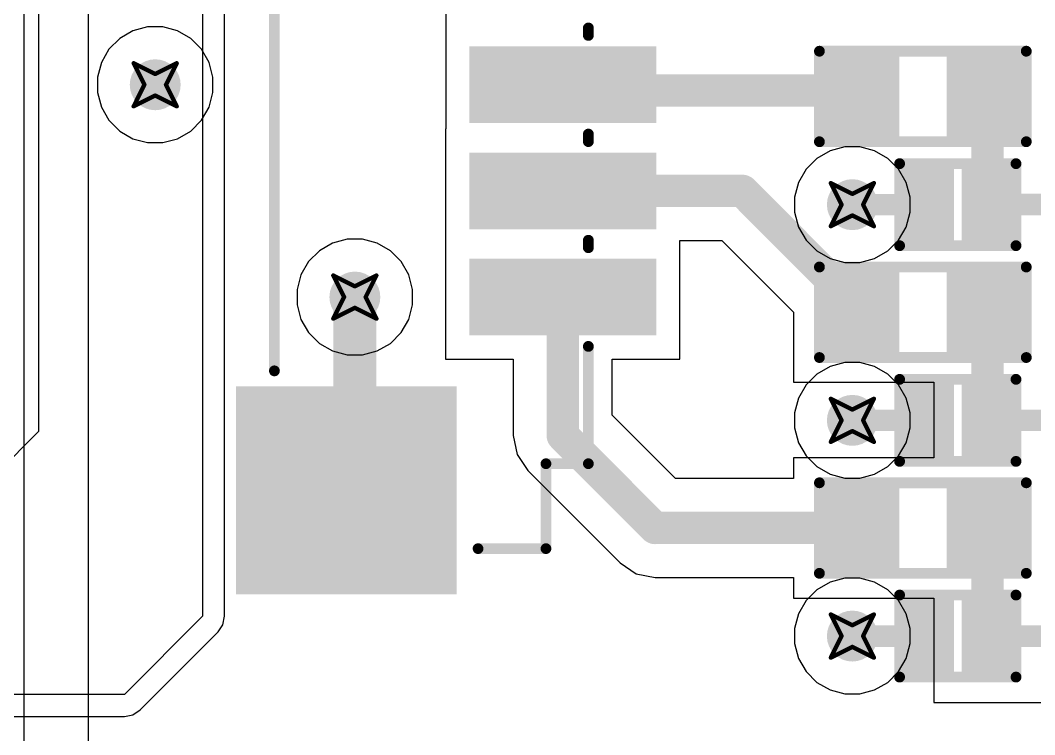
# Model space of a CAD drawing. Header units: inches. Extents: x -36 to 349, y -11 to 240.
# Drawn here: x 9.39 to 21.35, y 33.81 to 42.22 of the extents above; entities that cross this region are included whole.
import ezdxf

# ---------------------------------------------------------------- set-up
doc = ezdxf.new("R2010")
doc.units = ezdxf.units.IN
for name, color, linetype in [('Bottom Layer', 5, 'Continuous'), ('Drill Drawing', 1, 'Continuous'), ('Layer 1', 16, 'Continuous'), ('Layer 2', 76, 'Continuous'), ('Top Layer', 1, 'Continuous'), ('Top Overlay', 2, 'Continuous'), ('Top Paste', 8, 'Continuous'), ('Top Solder', 216, 'Continuous'), ('Via Holes', 16, 'Continuous')]:
    doc.layers.add(name, color=color, linetype=linetype)

# ---------------------------------------------------------------- blocks, each defined once
blk = doc.blocks.new('R___0603_67')
at = {"layer": 'Top Layer'}
for points in [[(-0.381, 0.444), (-0.381, -0.445), (-1.143, -0.445), (-1.143, 0.444)], [(1.143, 0.444), (1.143, -0.445), (0.381, -0.445), (0.381, 0.444)]]:
    blk.add_hatch(color=1, dxfattribs=at).paths.add_polyline_path(points)
at = {"layer": 'Top Paste'}
for points in [[(-0.381, 0.444), (-0.381, -0.445), (-1.143, -0.445), (-1.143, 0.444)], [(1.143, 0.444), (1.143, -0.445), (0.381, -0.445), (0.381, 0.444)]]:
    blk.add_hatch(color=8, dxfattribs=at).paths.add_polyline_path(points)
at = {"layer": 'Top Solder'}
for points in [[(-0.279, 0.546), (-0.279, -0.546), (-1.245, -0.546), (-1.245, 0.546)], [(1.245, 0.546), (1.245, -0.546), (0.279, -0.546), (0.279, 0.546)]]:
    blk.add_hatch(color=216, dxfattribs=at).paths.add_polyline_path(points)
at = {"layer": 'Top Overlay'}
for points in [[(1.219, 0.533, 0.127, 0.127, 0), (-1.219, 0.533, 0.127, 0.127, 0)], [(-1.219, 0.533, 0.127, 0.127, 0), (-1.219, -0.533, 0.127, 0.127, 0)], [(1.219, 0.533, 0.127, 0.127, 0), (1.219, -0.533, 0.127, 0.127, 0)], [(1.219, -0.533, 0.127, 0.127, 0), (-1.219, -0.533, 0.127, 0.127, 0)]]:
    blk.add_lwpolyline(points, format="xyseb", dxfattribs=at)
for points in [[(-1.251, 0.533, 0.0635, 0.0635, 1), (-1.187, 0.533, 0.0635, 0.0635, 1)], [(-1.251, 0.533, 0.0635, 0.0635, 1), (-1.187, 0.533, 0.0635, 0.0635, 1)], [(1.187, 0.533, 0.0635, 0.0635, 1), (1.251, 0.533, 0.0635, 0.0635, 1)], [(1.187, 0.533, 0.0635, 0.0635, 1), (1.251, 0.533, 0.0635, 0.0635, 1)], [(-1.251, -0.533, 0.0635, 0.0635, 1), (-1.187, -0.533, 0.0635, 0.0635, 1)], [(-1.251, -0.533, 0.0635, 0.0635, 1), (-1.187, -0.533, 0.0635, 0.0635, 1)], [(1.187, -0.533, 0.0635, 0.0635, 1), (1.251, -0.533, 0.0635, 0.0635, 1)], [(1.187, -0.533, 0.0635, 0.0635, 1), (1.251, -0.533, 0.0635, 0.0635, 1)]]:
    blk.add_lwpolyline(points, format="xyseb", close=True, dxfattribs=at)
blk = doc.blocks.new('R___0603_68')
at = {"layer": 'Top Layer'}
for points in [[(-0.381, 0.444), (-0.381, -0.445), (-1.143, -0.445), (-1.143, 0.444)], [(1.143, 0.444), (1.143, -0.445), (0.381, -0.445), (0.381, 0.444)]]:
    blk.add_hatch(color=1, dxfattribs=at).paths.add_polyline_path(points)
at = {"layer": 'Top Paste'}
for points in [[(-0.381, 0.444), (-0.381, -0.445), (-1.143, -0.445), (-1.143, 0.444)], [(1.143, 0.444), (1.143, -0.445), (0.381, -0.445), (0.381, 0.444)]]:
    blk.add_hatch(color=8, dxfattribs=at).paths.add_polyline_path(points)
at = {"layer": 'Top Solder'}
for points in [[(-0.279, 0.546), (-0.279, -0.546), (-1.245, -0.546), (-1.245, 0.546)], [(1.245, 0.546), (1.245, -0.546), (0.279, -0.546), (0.279, 0.546)]]:
    blk.add_hatch(color=216, dxfattribs=at).paths.add_polyline_path(points)
at = {"layer": 'Top Overlay'}
for points in [[(1.219, 0.533, 0.127, 0.127, 0), (-1.219, 0.533, 0.127, 0.127, 0)], [(-1.219, 0.533, 0.127, 0.127, 0), (-1.219, -0.533, 0.127, 0.127, 0)], [(1.219, 0.533, 0.127, 0.127, 0), (1.219, -0.533, 0.127, 0.127, 0)], [(1.219, -0.533, 0.127, 0.127, 0), (-1.219, -0.533, 0.127, 0.127, 0)]]:
    blk.add_lwpolyline(points, format="xyseb", dxfattribs=at)
for points in [[(-1.251, 0.533, 0.0635, 0.0635, 1), (-1.187, 0.533, 0.0635, 0.0635, 1)], [(-1.251, 0.533, 0.0635, 0.0635, 1), (-1.187, 0.533, 0.0635, 0.0635, 1)], [(1.187, 0.533, 0.0635, 0.0635, 1), (1.251, 0.533, 0.0635, 0.0635, 1)], [(1.187, 0.533, 0.0635, 0.0635, 1), (1.251, 0.533, 0.0635, 0.0635, 1)], [(-1.251, -0.533, 0.0635, 0.0635, 1), (-1.187, -0.533, 0.0635, 0.0635, 1)], [(-1.251, -0.533, 0.0635, 0.0635, 1), (-1.187, -0.533, 0.0635, 0.0635, 1)], [(1.187, -0.533, 0.0635, 0.0635, 1), (1.251, -0.533, 0.0635, 0.0635, 1)], [(1.187, -0.533, 0.0635, 0.0635, 1), (1.251, -0.533, 0.0635, 0.0635, 1)]]:
    blk.add_lwpolyline(points, format="xyseb", close=True, dxfattribs=at)
blk = doc.blocks.new('R___0603_69')
at = {"layer": 'Top Layer'}
for points in [[(-0.381, 0.444), (-0.381, -0.445), (-1.143, -0.445), (-1.143, 0.444)], [(1.143, 0.444), (1.143, -0.445), (0.381, -0.445), (0.381, 0.444)]]:
    blk.add_hatch(color=1, dxfattribs=at).paths.add_polyline_path(points)
at = {"layer": 'Top Paste'}
for points in [[(-0.381, 0.444), (-0.381, -0.445), (-1.143, -0.445), (-1.143, 0.444)], [(1.143, 0.444), (1.143, -0.445), (0.381, -0.445), (0.381, 0.444)]]:
    blk.add_hatch(color=8, dxfattribs=at).paths.add_polyline_path(points)
at = {"layer": 'Top Solder'}
for points in [[(-0.279, 0.546), (-0.279, -0.546), (-1.245, -0.546), (-1.245, 0.546)], [(1.245, 0.546), (1.245, -0.546), (0.279, -0.546), (0.279, 0.546)]]:
    blk.add_hatch(color=216, dxfattribs=at).paths.add_polyline_path(points)
at = {"layer": 'Top Overlay'}
for points in [[(1.219, 0.533, 0.127, 0.127, 0), (-1.219, 0.533, 0.127, 0.127, 0)], [(-1.219, 0.533, 0.127, 0.127, 0), (-1.219, -0.533, 0.127, 0.127, 0)], [(1.219, 0.533, 0.127, 0.127, 0), (1.219, -0.533, 0.127, 0.127, 0)], [(1.219, -0.533, 0.127, 0.127, 0), (-1.219, -0.533, 0.127, 0.127, 0)]]:
    blk.add_lwpolyline(points, format="xyseb", dxfattribs=at)
for points in [[(-1.251, 0.533, 0.0635, 0.0635, 1), (-1.187, 0.533, 0.0635, 0.0635, 1)], [(-1.251, 0.533, 0.0635, 0.0635, 1), (-1.187, 0.533, 0.0635, 0.0635, 1)], [(1.187, 0.533, 0.0635, 0.0635, 1), (1.251, 0.533, 0.0635, 0.0635, 1)], [(1.187, 0.533, 0.0635, 0.0635, 1), (1.251, 0.533, 0.0635, 0.0635, 1)], [(-1.251, -0.533, 0.0635, 0.0635, 1), (-1.187, -0.533, 0.0635, 0.0635, 1)], [(-1.251, -0.533, 0.0635, 0.0635, 1), (-1.187, -0.533, 0.0635, 0.0635, 1)], [(1.187, -0.533, 0.0635, 0.0635, 1), (1.251, -0.533, 0.0635, 0.0635, 1)], [(1.187, -0.533, 0.0635, 0.0635, 1), (1.251, -0.533, 0.0635, 0.0635, 1)]]:
    blk.add_lwpolyline(points, format="xyseb", close=True, dxfattribs=at)
blk = doc.blocks.new('HC_1_25_6PLT_142')
at = {"layer": 'Top Layer'}
for points in [[(0.975, 0.275), (0.275, 0.275), (0.275, 2.275), (0.975, 2.275)], [(2.225, 0.273), (1.525, 0.273), (1.525, 2.273), (2.225, 2.273)], [(3.475, 0.273), (2.775, 0.273), (2.775, 2.273), (3.475, 2.273)], [(4.225, -0.027), (6.575, -0.027), (6.575, -2.527), (4.225, -2.527)]]:
    blk.add_hatch(color=1, dxfattribs=at).paths.add_polyline_path(points)
at = {"layer": 'Top Paste'}
for points in [[(0.975, 0.275), (0.275, 0.275), (0.275, 2.275), (0.975, 2.275)], [(2.225, 0.273), (1.525, 0.273), (1.525, 2.273), (2.225, 2.273)], [(3.475, 0.273), (2.775, 0.273), (2.775, 2.273), (3.475, 2.273)], [(4.225, -0.027), (6.575, -0.027), (6.575, -2.527), (4.225, -2.527)]]:
    blk.add_hatch(color=8, dxfattribs=at).paths.add_polyline_path(points)
at = {"layer": 'Top Solder'}
for points in [[(1.077, 0.173), (0.173, 0.173), (0.173, 2.376), (1.077, 2.376)], [(2.327, 0.171), (1.423, 0.171), (1.423, 2.374), (2.327, 2.374)], [(3.577, 0.171), (2.673, 0.171), (2.673, 2.374), (3.577, 2.374)], [(4.175, 0.023), (6.625, 0.023), (6.625, -2.577), (4.175, -2.577)]]:
    blk.add_hatch(color=216, dxfattribs=at).paths.add_polyline_path(points)
at = {"layer": 'Top Overlay'}
for points in [[(0.044, 1.575, 0.127, 0.127, 0), (-0.044, 1.575, 0.127, 0.127, 0)], [(1.294, 1.575, 0.127, 0.127, 0), (1.206, 1.575, 0.127, 0.127, 0)], [(2.544, 1.575, 0.127, 0.127, 0), (2.456, 1.575, 0.127, 0.127, 0)], [(5.087, 1.575, 0.127, 0.127, 0), (3.706, 1.575, 0.127, 0.127, 0)], [(5.087, 1.075, 0.127, 0.127, 0), (5.087, 1.575, 0.127, 0.127, 0)], [(6.087, 1.075, 0.127, 0.127, 0), (5.087, 1.075, 0.127, 0.127, 0)], [(6.087, 0.275, 0.127, 0.127, 0), (6.087, 1.075, 0.127, 0.127, 0)], [(3.994, -2.125, 0.127, 0.127, 0), (-3.994, -2.125, 0.127, 0.127, 0)]]:
    blk.add_lwpolyline(points, format="xyseb", dxfattribs=at)
for points in [[(-0.076, 1.575, 0.0635, 0.0635, 1), (-0.012, 1.575, 0.0635, 0.0635, 1)], [(0.012, 1.575, 0.0635, 0.0635, 1), (0.076, 1.575, 0.0635, 0.0635, 1)], [(1.174, 1.575, 0.0635, 0.0635, 1), (1.238, 1.575, 0.0635, 0.0635, 1)], [(1.262, 1.575, 0.0635, 0.0635, 1), (1.326, 1.575, 0.0635, 0.0635, 1)], [(2.424, 1.575, 0.0635, 0.0635, 1), (2.488, 1.575, 0.0635, 0.0635, 1)], [(2.512, 1.575, 0.0635, 0.0635, 1), (2.576, 1.575, 0.0635, 0.0635, 1)], [(3.674, 1.575, 0.0635, 0.0635, 1), (3.738, 1.575, 0.0635, 0.0635, 1)], [(5.056, 1.575, 0.0635, 0.0635, 1), (5.119, 1.575, 0.0635, 0.0635, 1)], [(5.056, 1.575, 0.0635, 0.0635, 1), (5.119, 1.575, 0.0635, 0.0635, 1)], [(5.056, 1.075, 0.0635, 0.0635, 1), (5.119, 1.075, 0.0635, 0.0635, 1)], [(5.056, 1.075, 0.0635, 0.0635, 1), (5.119, 1.075, 0.0635, 0.0635, 1)], [(6.056, 1.075, 0.0635, 0.0635, 1), (6.119, 1.075, 0.0635, 0.0635, 1)], [(6.056, 1.075, 0.0635, 0.0635, 1), (6.119, 1.075, 0.0635, 0.0635, 1)], [(6.056, 0.275, 0.0635, 0.0635, 1), (6.119, 0.275, 0.0635, 0.0635, 1)], [(3.962, -2.125, 0.0635, 0.0635, 1), (4.026, -2.125, 0.0635, 0.0635, 1)]]:
    blk.add_lwpolyline(points, format="xyseb", close=True, dxfattribs=at)
blk = doc.blocks.new('SOD_882_B__D___________364')
at = {"layer": 'Top Layer'}
for points in [[(-0.1, -0.4), (-0.6, -0.4), (-0.6, 0.4), (-0.1, 0.4)], [(0.6, -0.4), (0.1, -0.4), (0.1, 0.4), (0.6, 0.4)]]:
    blk.add_hatch(color=1, dxfattribs=at).paths.add_polyline_path(points)
at = {"layer": 'Top Paste'}
for points in [[(-0.1, -0.4), (-0.6, -0.4), (-0.6, 0.4), (-0.1, 0.4)], [(0.6, -0.4), (0.1, -0.4), (0.1, 0.4), (0.6, 0.4)]]:
    blk.add_hatch(color=8, dxfattribs=at).paths.add_polyline_path(points)
at = {"layer": 'Top Solder'}
for points in [[(-0.045, -0.455), (-0.655, -0.455), (-0.655, 0.455), (-0.045, 0.455)], [(0.655, -0.455), (0.045, -0.455), (0.045, 0.455), (0.655, 0.455)]]:
    blk.add_hatch(color=216, dxfattribs=at).paths.add_polyline_path(points)
at = {"layer": 'Top Overlay'}
for points in [[(-0.686, -0.483, 0.127, 0.127, 0), (-0.686, 0.483, 0.127, 0.127, 0)], [(-0.686, 0.483, 0.127, 0.127, 0), (0.686, 0.483, 0.127, 0.127, 0)], [(0.686, -0.483, 0.127, 0.127, 0), (0.686, 0.483, 0.127, 0.127, 0)], [(-0.686, -0.483, 0.127, 0.127, 0), (0.686, -0.483, 0.127, 0.127, 0)]]:
    blk.add_lwpolyline(points, format="xyseb", dxfattribs=at)
for points in [[(-0.718, 0.483, 0.0635, 0.0635, 1), (-0.654, 0.483, 0.0635, 0.0635, 1)], [(-0.718, 0.483, 0.0635, 0.0635, 1), (-0.654, 0.483, 0.0635, 0.0635, 1)], [(0.654, 0.483, 0.0635, 0.0635, 1), (0.718, 0.483, 0.0635, 0.0635, 1)], [(0.654, 0.483, 0.0635, 0.0635, 1), (0.718, 0.483, 0.0635, 0.0635, 1)], [(-0.718, -0.483, 0.0635, 0.0635, 1), (-0.654, -0.483, 0.0635, 0.0635, 1)], [(-0.718, -0.483, 0.0635, 0.0635, 1), (-0.654, -0.483, 0.0635, 0.0635, 1)], [(0.654, -0.483, 0.0635, 0.0635, 1), (0.718, -0.483, 0.0635, 0.0635, 1)], [(0.654, -0.483, 0.0635, 0.0635, 1), (0.718, -0.483, 0.0635, 0.0635, 1)]]:
    blk.add_lwpolyline(points, format="xyseb", close=True, dxfattribs=at)
blk = doc.blocks.new('SOD_882_B__D___________365')
at = {"layer": 'Top Layer'}
for points in [[(-0.1, -0.4), (-0.6, -0.4), (-0.6, 0.4), (-0.1, 0.4)], [(0.6, -0.4), (0.1, -0.4), (0.1, 0.4), (0.6, 0.4)]]:
    blk.add_hatch(color=1, dxfattribs=at).paths.add_polyline_path(points)
at = {"layer": 'Top Paste'}
for points in [[(-0.1, -0.4), (-0.6, -0.4), (-0.6, 0.4), (-0.1, 0.4)], [(0.6, -0.4), (0.1, -0.4), (0.1, 0.4), (0.6, 0.4)]]:
    blk.add_hatch(color=8, dxfattribs=at).paths.add_polyline_path(points)
at = {"layer": 'Top Solder'}
for points in [[(-0.045, -0.455), (-0.655, -0.455), (-0.655, 0.455), (-0.045, 0.455)], [(0.655, -0.455), (0.045, -0.455), (0.045, 0.455), (0.655, 0.455)]]:
    blk.add_hatch(color=216, dxfattribs=at).paths.add_polyline_path(points)
at = {"layer": 'Top Overlay'}
for points in [[(-0.686, -0.483, 0.127, 0.127, 0), (-0.686, 0.483, 0.127, 0.127, 0)], [(-0.686, 0.483, 0.127, 0.127, 0), (0.686, 0.483, 0.127, 0.127, 0)], [(0.686, -0.483, 0.127, 0.127, 0), (0.686, 0.483, 0.127, 0.127, 0)], [(-0.686, -0.483, 0.127, 0.127, 0), (0.686, -0.483, 0.127, 0.127, 0)]]:
    blk.add_lwpolyline(points, format="xyseb", dxfattribs=at)
for points in [[(-0.718, 0.483, 0.0635, 0.0635, 1), (-0.654, 0.483, 0.0635, 0.0635, 1)], [(-0.718, 0.483, 0.0635, 0.0635, 1), (-0.654, 0.483, 0.0635, 0.0635, 1)], [(0.654, 0.483, 0.0635, 0.0635, 1), (0.718, 0.483, 0.0635, 0.0635, 1)], [(0.654, 0.483, 0.0635, 0.0635, 1), (0.718, 0.483, 0.0635, 0.0635, 1)], [(-0.718, -0.483, 0.0635, 0.0635, 1), (-0.654, -0.483, 0.0635, 0.0635, 1)], [(-0.718, -0.483, 0.0635, 0.0635, 1), (-0.654, -0.483, 0.0635, 0.0635, 1)], [(0.654, -0.483, 0.0635, 0.0635, 1), (0.718, -0.483, 0.0635, 0.0635, 1)], [(0.654, -0.483, 0.0635, 0.0635, 1), (0.718, -0.483, 0.0635, 0.0635, 1)]]:
    blk.add_lwpolyline(points, format="xyseb", close=True, dxfattribs=at)
blk = doc.blocks.new('SOD_882_B__D___________366')
at = {"layer": 'Top Layer'}
for points in [[(-0.1, -0.4), (-0.6, -0.4), (-0.6, 0.4), (-0.1, 0.4)], [(0.6, -0.4), (0.1, -0.4), (0.1, 0.4), (0.6, 0.4)]]:
    blk.add_hatch(color=1, dxfattribs=at).paths.add_polyline_path(points)
at = {"layer": 'Top Paste'}
for points in [[(-0.1, -0.4), (-0.6, -0.4), (-0.6, 0.4), (-0.1, 0.4)], [(0.6, -0.4), (0.1, -0.4), (0.1, 0.4), (0.6, 0.4)]]:
    blk.add_hatch(color=8, dxfattribs=at).paths.add_polyline_path(points)
at = {"layer": 'Top Solder'}
for points in [[(-0.045, -0.455), (-0.655, -0.455), (-0.655, 0.455), (-0.045, 0.455)], [(0.655, -0.455), (0.045, -0.455), (0.045, 0.455), (0.655, 0.455)]]:
    blk.add_hatch(color=216, dxfattribs=at).paths.add_polyline_path(points)
at = {"layer": 'Top Overlay'}
for points in [[(-0.686, -0.483, 0.127, 0.127, 0), (-0.686, 0.483, 0.127, 0.127, 0)], [(-0.686, 0.483, 0.127, 0.127, 0), (0.686, 0.483, 0.127, 0.127, 0)], [(0.686, -0.483, 0.127, 0.127, 0), (0.686, 0.483, 0.127, 0.127, 0)], [(-0.686, -0.483, 0.127, 0.127, 0), (0.686, -0.483, 0.127, 0.127, 0)]]:
    blk.add_lwpolyline(points, format="xyseb", dxfattribs=at)
for points in [[(-0.718, 0.483, 0.0635, 0.0635, 1), (-0.654, 0.483, 0.0635, 0.0635, 1)], [(-0.718, 0.483, 0.0635, 0.0635, 1), (-0.654, 0.483, 0.0635, 0.0635, 1)], [(0.654, 0.483, 0.0635, 0.0635, 1), (0.718, 0.483, 0.0635, 0.0635, 1)], [(0.654, 0.483, 0.0635, 0.0635, 1), (0.718, 0.483, 0.0635, 0.0635, 1)], [(-0.718, -0.483, 0.0635, 0.0635, 1), (-0.654, -0.483, 0.0635, 0.0635, 1)], [(-0.718, -0.483, 0.0635, 0.0635, 1), (-0.654, -0.483, 0.0635, 0.0635, 1)], [(0.654, -0.483, 0.0635, 0.0635, 1), (0.718, -0.483, 0.0635, 0.0635, 1)], [(0.654, -0.483, 0.0635, 0.0635, 1), (0.718, -0.483, 0.0635, 0.0635, 1)]]:
    blk.add_lwpolyline(points, format="xyseb", close=True, dxfattribs=at)

msp = doc.modelspace()

# ---------------------------------------------------------------- hatches: boundary and pattern name
at = {"layer": 'Bottom Layer'}
h = msp.add_hatch(color=5, dxfattribs=at)
edge = h.paths.add_edge_path()
edge.add_arc((10.982, 41.463), 0.3, 0, 360)
h = msp.add_hatch(color=5, dxfattribs=at)
edge = h.paths.add_edge_path()
edge.add_arc((19.198, 40.051), 0.3, 0, 360)
h = msp.add_hatch(color=5, dxfattribs=at)
edge = h.paths.add_edge_path()
edge.add_arc((13.335, 38.963), 0.3, 0, 360)
h = msp.add_hatch(color=5, dxfattribs=at)
edge = h.paths.add_edge_path()
edge.add_arc((19.198, 37.511), 0.3, 0, 360)
h = msp.add_hatch(color=5, dxfattribs=at)
edge = h.paths.add_edge_path()
edge.add_arc((19.198, 34.971), 0.3, 0, 360)
at = {"layer": 'Layer 1'}
h = msp.add_hatch(color=16, dxfattribs=at)
edge = h.paths.add_edge_path()
edge.add_arc((10.982, 41.463), 0.3, 0, 360)
h = msp.add_hatch(color=16, dxfattribs=at)
edge = h.paths.add_edge_path()
edge.add_arc((19.198, 40.051), 0.3, 0, 360)
h = msp.add_hatch(color=16, dxfattribs=at)
edge = h.paths.add_edge_path()
edge.add_arc((13.335, 38.963), 0.3, 0, 360)
h = msp.add_hatch(color=16, dxfattribs=at)
edge = h.paths.add_edge_path()
edge.add_arc((19.198, 37.511), 0.3, 0, 360)
h = msp.add_hatch(color=16, dxfattribs=at)
edge = h.paths.add_edge_path()
edge.add_arc((19.198, 34.971), 0.3, 0, 360)
at = {"layer": 'Layer 2'}
h = msp.add_hatch(color=76, dxfattribs=at)
edge = h.paths.add_edge_path()
edge.add_arc((10.982, 41.463), 0.3, 0, 360)
h = msp.add_hatch(color=76, dxfattribs=at)
edge = h.paths.add_edge_path()
edge.add_arc((19.198, 40.051), 0.3, 0, 360)
h = msp.add_hatch(color=76, dxfattribs=at)
edge = h.paths.add_edge_path()
edge.add_arc((13.335, 38.963), 0.3, 0, 360)
h = msp.add_hatch(color=76, dxfattribs=at)
edge = h.paths.add_edge_path()
edge.add_arc((19.198, 37.511), 0.3, 0, 360)
h = msp.add_hatch(color=76, dxfattribs=at)
edge = h.paths.add_edge_path()
edge.add_arc((19.198, 34.971), 0.3, 0, 360)
at = {"layer": 'Top Layer'}
h = msp.add_hatch(color=1, dxfattribs=at)
edge = h.paths.add_edge_path()
edge.add_arc((10.982, 41.463), 0.3, 0, 360)
h = msp.add_hatch(color=1, dxfattribs=at)
edge = h.paths.add_edge_path()
edge.add_arc((19.198, 40.051), 0.3, 0, 360)
h = msp.add_hatch(color=1, dxfattribs=at)
edge = h.paths.add_edge_path()
edge.add_arc((13.335, 38.963), 0.3, 0, 360)
h = msp.add_hatch(color=1, dxfattribs=at)
edge = h.paths.add_edge_path()
edge.add_arc((19.198, 37.511), 0.3, 0, 360)
h = msp.add_hatch(color=1, dxfattribs=at)
edge = h.paths.add_edge_path()
edge.add_arc((19.198, 34.971), 0.3, 0, 360)
at = {"layer": 'Via Holes'}
h = msp.add_hatch(color=7, dxfattribs=at)
edge = h.paths.add_edge_path()
edge.add_arc((10.982, 41.463), 0.15, 0, 360)
h = msp.add_hatch(color=7, dxfattribs=at)
edge = h.paths.add_edge_path()
edge.add_arc((19.198, 40.051), 0.15, 0, 360)
h = msp.add_hatch(color=7, dxfattribs=at)
edge = h.paths.add_edge_path()
edge.add_arc((13.335, 38.963), 0.15, 0, 360)
h = msp.add_hatch(color=7, dxfattribs=at)
edge = h.paths.add_edge_path()
edge.add_arc((19.198, 37.511), 0.15, 0, 360)
h = msp.add_hatch(color=7, dxfattribs=at)
edge = h.paths.add_edge_path()
edge.add_arc((19.198, 34.971), 0.15, 0, 360)

# ---------------------------------------------------------------- linework, layer by layer
at = {"layer": 'Bottom Layer'}
for p, q in [((10.719, 42.097), (10.564, 42.008)), ((10.892, 42.144), (10.719, 42.097)), ((11.071, 42.144), (10.892, 42.144)), ((11.245, 42.097), (11.071, 42.144)), ((11.4, 42.008), (11.245, 42.097)), ((10.564, 42.008), (10.437, 41.881)), ((11.527, 41.881), (11.4, 42.008)), ((10.437, 41.881), (10.347, 41.726)), ((11.616, 41.726), (11.527, 41.881)), ((10.347, 41.726), (10.301, 41.552)), ((11.663, 41.552), (11.616, 41.726)), ((10.301, 41.552), (10.301, 41.373)), ((11.663, 41.373), (11.663, 41.552)), ((10.301, 41.373), (10.347, 41.2)), ((11.616, 41.2), (11.663, 41.373)), ((10.347, 41.2), (10.437, 41.045)), ((11.527, 41.045), (11.616, 41.2)), ((10.437, 41.045), (10.564, 40.918)), ((11.4, 40.918), (11.527, 41.045)), ((10.564, 40.918), (10.719, 40.828)), ((11.245, 40.828), (11.4, 40.918)), ((10.719, 40.828), (10.892, 40.782)), ((10.892, 40.782), (11.071, 40.782)), ((11.071, 40.782), (11.245, 40.828))]:
    msp.add_line(p, q, dxfattribs=at)
at = {"layer": 'Drill Drawing'}
for points in [[(10.728, 41.717, 0.0508, 0.0508, 0), (10.982, 41.59, 0.0508, 0.0508, 0)], [(10.728, 41.717, 0.0508, 0.0508, 0), (10.855, 41.463, 0.0508, 0.0508, 0)], [(10.982, 41.59, 0.0508, 0.0508, 0), (11.236, 41.717, 0.0508, 0.0508, 0)], [(11.109, 41.463, 0.0508, 0.0508, 0), (11.236, 41.717, 0.0508, 0.0508, 0)], [(10.728, 41.209, 0.0508, 0.0508, 0), (10.855, 41.463, 0.0508, 0.0508, 0)], [(11.109, 41.463, 0.0508, 0.0508, 0), (11.236, 41.209, 0.0508, 0.0508, 0)], [(10.728, 41.209, 0.0508, 0.0508, 0), (10.982, 41.336, 0.0508, 0.0508, 0)], [(10.982, 41.336, 0.0508, 0.0508, 0), (11.236, 41.209, 0.0508, 0.0508, 0)], [(18.944, 40.305, 0.0508, 0.0508, 0), (19.198, 40.178, 0.0508, 0.0508, 0)], [(18.944, 40.305, 0.0508, 0.0508, 0), (19.071, 40.051, 0.0508, 0.0508, 0)], [(19.198, 40.178, 0.0508, 0.0508, 0), (19.452, 40.305, 0.0508, 0.0508, 0)], [(19.325, 40.051, 0.0508, 0.0508, 0), (19.452, 40.305, 0.0508, 0.0508, 0)], [(18.944, 39.797, 0.0508, 0.0508, 0), (19.071, 40.051, 0.0508, 0.0508, 0)], [(19.325, 40.051, 0.0508, 0.0508, 0), (19.452, 39.797, 0.0508, 0.0508, 0)], [(18.944, 39.797, 0.0508, 0.0508, 0), (19.198, 39.924, 0.0508, 0.0508, 0)], [(19.198, 39.924, 0.0508, 0.0508, 0), (19.452, 39.797, 0.0508, 0.0508, 0)], [(13.081, 39.217, 0.0508, 0.0508, 0), (13.335, 39.09, 0.0508, 0.0508, 0)], [(13.081, 39.217, 0.0508, 0.0508, 0), (13.208, 38.963, 0.0508, 0.0508, 0)], [(13.335, 39.09, 0.0508, 0.0508, 0), (13.589, 39.217, 0.0508, 0.0508, 0)], [(13.462, 38.963, 0.0508, 0.0508, 0), (13.589, 39.217, 0.0508, 0.0508, 0)], [(13.081, 38.709, 0.0508, 0.0508, 0), (13.208, 38.963, 0.0508, 0.0508, 0)], [(13.462, 38.963, 0.0508, 0.0508, 0), (13.589, 38.709, 0.0508, 0.0508, 0)], [(13.081, 38.709, 0.0508, 0.0508, 0), (13.335, 38.836, 0.0508, 0.0508, 0)], [(13.335, 38.836, 0.0508, 0.0508, 0), (13.589, 38.709, 0.0508, 0.0508, 0)], [(18.944, 37.765, 0.0508, 0.0508, 0), (19.198, 37.638, 0.0508, 0.0508, 0)], [(18.944, 37.765, 0.0508, 0.0508, 0), (19.071, 37.511, 0.0508, 0.0508, 0)], [(19.198, 37.638, 0.0508, 0.0508, 0), (19.452, 37.765, 0.0508, 0.0508, 0)], [(19.325, 37.511, 0.0508, 0.0508, 0), (19.452, 37.765, 0.0508, 0.0508, 0)], [(18.944, 37.257, 0.0508, 0.0508, 0), (19.071, 37.511, 0.0508, 0.0508, 0)], [(19.325, 37.511, 0.0508, 0.0508, 0), (19.452, 37.257, 0.0508, 0.0508, 0)], [(18.944, 37.257, 0.0508, 0.0508, 0), (19.198, 37.384, 0.0508, 0.0508, 0)], [(19.198, 37.384, 0.0508, 0.0508, 0), (19.452, 37.257, 0.0508, 0.0508, 0)], [(18.944, 35.225, 0.0508, 0.0508, 0), (19.198, 35.098, 0.0508, 0.0508, 0)], [(18.944, 35.225, 0.0508, 0.0508, 0), (19.071, 34.971, 0.0508, 0.0508, 0)], [(19.198, 35.098, 0.0508, 0.0508, 0), (19.452, 35.225, 0.0508, 0.0508, 0)], [(19.325, 34.971, 0.0508, 0.0508, 0), (19.452, 35.225, 0.0508, 0.0508, 0)], [(18.944, 34.717, 0.0508, 0.0508, 0), (19.071, 34.971, 0.0508, 0.0508, 0)], [(19.325, 34.971, 0.0508, 0.0508, 0), (19.452, 34.717, 0.0508, 0.0508, 0)], [(18.944, 34.717, 0.0508, 0.0508, 0), (19.198, 34.844, 0.0508, 0.0508, 0)], [(19.198, 34.844, 0.0508, 0.0508, 0), (19.452, 34.717, 0.0508, 0.0508, 0)]]:
    msp.add_lwpolyline(points, format="xyseb", dxfattribs=at)
for points in [[(10.715, 41.717, 0.0254, 0.0254, 1), (10.74, 41.717, 0.0254, 0.0254, 1)], [(10.715, 41.717, 0.0254, 0.0254, 1), (10.74, 41.717, 0.0254, 0.0254, 1)], [(11.223, 41.717, 0.0254, 0.0254, 1), (11.248, 41.717, 0.0254, 0.0254, 1)], [(11.223, 41.717, 0.0254, 0.0254, 1), (11.248, 41.717, 0.0254, 0.0254, 1)], [(10.969, 41.59, 0.0254, 0.0254, 1), (10.994, 41.59, 0.0254, 0.0254, 1)], [(10.969, 41.59, 0.0254, 0.0254, 1), (10.994, 41.59, 0.0254, 0.0254, 1)], [(10.842, 41.463, 0.0254, 0.0254, 1), (10.867, 41.463, 0.0254, 0.0254, 1)], [(10.842, 41.463, 0.0254, 0.0254, 1), (10.867, 41.463, 0.0254, 0.0254, 1)], [(11.096, 41.463, 0.0254, 0.0254, 1), (11.121, 41.463, 0.0254, 0.0254, 1)], [(11.096, 41.463, 0.0254, 0.0254, 1), (11.121, 41.463, 0.0254, 0.0254, 1)], [(10.969, 41.336, 0.0254, 0.0254, 1), (10.994, 41.336, 0.0254, 0.0254, 1)], [(10.969, 41.336, 0.0254, 0.0254, 1), (10.994, 41.336, 0.0254, 0.0254, 1)], [(10.715, 41.209, 0.0254, 0.0254, 1), (10.74, 41.209, 0.0254, 0.0254, 1)], [(10.715, 41.209, 0.0254, 0.0254, 1), (10.74, 41.209, 0.0254, 0.0254, 1)], [(11.223, 41.209, 0.0254, 0.0254, 1), (11.248, 41.209, 0.0254, 0.0254, 1)], [(11.223, 41.209, 0.0254, 0.0254, 1), (11.248, 41.209, 0.0254, 0.0254, 1)], [(18.932, 40.305, 0.0254, 0.0254, 1), (18.957, 40.305, 0.0254, 0.0254, 1)], [(18.932, 40.305, 0.0254, 0.0254, 1), (18.957, 40.305, 0.0254, 0.0254, 1)], [(19.44, 40.305, 0.0254, 0.0254, 1), (19.465, 40.305, 0.0254, 0.0254, 1)], [(19.44, 40.305, 0.0254, 0.0254, 1), (19.465, 40.305, 0.0254, 0.0254, 1)], [(19.186, 40.178, 0.0254, 0.0254, 1), (19.211, 40.178, 0.0254, 0.0254, 1)], [(19.186, 40.178, 0.0254, 0.0254, 1), (19.211, 40.178, 0.0254, 0.0254, 1)], [(19.059, 40.051, 0.0254, 0.0254, 1), (19.084, 40.051, 0.0254, 0.0254, 1)], [(19.059, 40.051, 0.0254, 0.0254, 1), (19.084, 40.051, 0.0254, 0.0254, 1)], [(19.313, 40.051, 0.0254, 0.0254, 1), (19.338, 40.051, 0.0254, 0.0254, 1)], [(19.313, 40.051, 0.0254, 0.0254, 1), (19.338, 40.051, 0.0254, 0.0254, 1)], [(19.186, 39.924, 0.0254, 0.0254, 1), (19.211, 39.924, 0.0254, 0.0254, 1)], [(19.186, 39.924, 0.0254, 0.0254, 1), (19.211, 39.924, 0.0254, 0.0254, 1)], [(18.932, 39.797, 0.0254, 0.0254, 1), (18.957, 39.797, 0.0254, 0.0254, 1)], [(18.932, 39.797, 0.0254, 0.0254, 1), (18.957, 39.797, 0.0254, 0.0254, 1)], [(19.44, 39.797, 0.0254, 0.0254, 1), (19.465, 39.797, 0.0254, 0.0254, 1)], [(19.44, 39.797, 0.0254, 0.0254, 1), (19.465, 39.797, 0.0254, 0.0254, 1)], [(13.068, 39.217, 0.0254, 0.0254, 1), (13.094, 39.217, 0.0254, 0.0254, 1)], [(13.068, 39.217, 0.0254, 0.0254, 1), (13.094, 39.217, 0.0254, 0.0254, 1)], [(13.576, 39.217, 0.0254, 0.0254, 1), (13.602, 39.217, 0.0254, 0.0254, 1)], [(13.576, 39.217, 0.0254, 0.0254, 1), (13.602, 39.217, 0.0254, 0.0254, 1)], [(13.322, 39.09, 0.0254, 0.0254, 1), (13.348, 39.09, 0.0254, 0.0254, 1)], [(13.322, 39.09, 0.0254, 0.0254, 1), (13.348, 39.09, 0.0254, 0.0254, 1)], [(13.195, 38.963, 0.0254, 0.0254, 1), (13.221, 38.963, 0.0254, 0.0254, 1)], [(13.195, 38.963, 0.0254, 0.0254, 1), (13.221, 38.963, 0.0254, 0.0254, 1)], [(13.449, 38.963, 0.0254, 0.0254, 1), (13.475, 38.963, 0.0254, 0.0254, 1)], [(13.449, 38.963, 0.0254, 0.0254, 1), (13.475, 38.963, 0.0254, 0.0254, 1)], [(13.322, 38.836, 0.0254, 0.0254, 1), (13.348, 38.836, 0.0254, 0.0254, 1)], [(13.322, 38.836, 0.0254, 0.0254, 1), (13.348, 38.836, 0.0254, 0.0254, 1)], [(13.068, 38.709, 0.0254, 0.0254, 1), (13.094, 38.709, 0.0254, 0.0254, 1)], [(13.068, 38.709, 0.0254, 0.0254, 1), (13.094, 38.709, 0.0254, 0.0254, 1)], [(13.576, 38.709, 0.0254, 0.0254, 1), (13.602, 38.709, 0.0254, 0.0254, 1)], [(13.576, 38.709, 0.0254, 0.0254, 1), (13.602, 38.709, 0.0254, 0.0254, 1)], [(18.932, 37.765, 0.0254, 0.0254, 1), (18.957, 37.765, 0.0254, 0.0254, 1)], [(18.932, 37.765, 0.0254, 0.0254, 1), (18.957, 37.765, 0.0254, 0.0254, 1)], [(19.44, 37.765, 0.0254, 0.0254, 1), (19.465, 37.765, 0.0254, 0.0254, 1)], [(19.44, 37.765, 0.0254, 0.0254, 1), (19.465, 37.765, 0.0254, 0.0254, 1)], [(19.186, 37.638, 0.0254, 0.0254, 1), (19.211, 37.638, 0.0254, 0.0254, 1)], [(19.186, 37.638, 0.0254, 0.0254, 1), (19.211, 37.638, 0.0254, 0.0254, 1)], [(19.059, 37.511, 0.0254, 0.0254, 1), (19.084, 37.511, 0.0254, 0.0254, 1)], [(19.059, 37.511, 0.0254, 0.0254, 1), (19.084, 37.511, 0.0254, 0.0254, 1)], [(19.313, 37.511, 0.0254, 0.0254, 1), (19.338, 37.511, 0.0254, 0.0254, 1)], [(19.313, 37.511, 0.0254, 0.0254, 1), (19.338, 37.511, 0.0254, 0.0254, 1)], [(19.186, 37.384, 0.0254, 0.0254, 1), (19.211, 37.384, 0.0254, 0.0254, 1)], [(19.186, 37.384, 0.0254, 0.0254, 1), (19.211, 37.384, 0.0254, 0.0254, 1)], [(18.932, 37.257, 0.0254, 0.0254, 1), (18.957, 37.257, 0.0254, 0.0254, 1)], [(18.932, 37.257, 0.0254, 0.0254, 1), (18.957, 37.257, 0.0254, 0.0254, 1)], [(19.44, 37.257, 0.0254, 0.0254, 1), (19.465, 37.257, 0.0254, 0.0254, 1)], [(19.44, 37.257, 0.0254, 0.0254, 1), (19.465, 37.257, 0.0254, 0.0254, 1)], [(18.932, 35.225, 0.0254, 0.0254, 1), (18.957, 35.225, 0.0254, 0.0254, 1)], [(18.932, 35.225, 0.0254, 0.0254, 1), (18.957, 35.225, 0.0254, 0.0254, 1)], [(19.44, 35.225, 0.0254, 0.0254, 1), (19.465, 35.225, 0.0254, 0.0254, 1)], [(19.44, 35.225, 0.0254, 0.0254, 1), (19.465, 35.225, 0.0254, 0.0254, 1)], [(19.186, 35.098, 0.0254, 0.0254, 1), (19.211, 35.098, 0.0254, 0.0254, 1)], [(19.186, 35.098, 0.0254, 0.0254, 1), (19.211, 35.098, 0.0254, 0.0254, 1)], [(19.059, 34.971, 0.0254, 0.0254, 1), (19.084, 34.971, 0.0254, 0.0254, 1)], [(19.059, 34.971, 0.0254, 0.0254, 1), (19.084, 34.971, 0.0254, 0.0254, 1)], [(19.313, 34.971, 0.0254, 0.0254, 1), (19.338, 34.971, 0.0254, 0.0254, 1)], [(19.313, 34.971, 0.0254, 0.0254, 1), (19.338, 34.971, 0.0254, 0.0254, 1)], [(19.186, 34.844, 0.0254, 0.0254, 1), (19.211, 34.844, 0.0254, 0.0254, 1)], [(19.186, 34.844, 0.0254, 0.0254, 1), (19.211, 34.844, 0.0254, 0.0254, 1)], [(18.932, 34.717, 0.0254, 0.0254, 1), (18.957, 34.717, 0.0254, 0.0254, 1)], [(18.932, 34.717, 0.0254, 0.0254, 1), (18.957, 34.717, 0.0254, 0.0254, 1)], [(19.44, 34.717, 0.0254, 0.0254, 1), (19.465, 34.717, 0.0254, 0.0254, 1)], [(19.44, 34.717, 0.0254, 0.0254, 1), (19.465, 34.717, 0.0254, 0.0254, 1)]]:
    msp.add_lwpolyline(points, format="xyseb", close=True, dxfattribs=at)
at = {"layer": 'Layer 1'}
for p, q in [((10.719, 42.097), (10.564, 42.008)), ((10.892, 42.144), (10.719, 42.097)), ((11.071, 42.144), (10.892, 42.144)), ((11.245, 42.097), (11.071, 42.144)), ((11.4, 42.008), (11.245, 42.097)), ((10.564, 42.008), (10.437, 41.881)), ((11.527, 41.881), (11.4, 42.008)), ((10.437, 41.881), (10.347, 41.726)), ((11.616, 41.726), (11.527, 41.881)), ((10.347, 41.726), (10.301, 41.552)), ((11.663, 41.552), (11.616, 41.726)), ((10.301, 41.552), (10.301, 41.373)), ((11.663, 41.373), (11.663, 41.552)), ((10.301, 41.373), (10.347, 41.2)), ((11.616, 41.2), (11.663, 41.373)), ((10.347, 41.2), (10.437, 41.045)), ((11.527, 41.045), (11.616, 41.2)), ((10.437, 41.045), (10.564, 40.918)), ((11.4, 40.918), (11.527, 41.045)), ((10.564, 40.918), (10.719, 40.828)), ((11.245, 40.828), (11.4, 40.918)), ((10.719, 40.828), (10.892, 40.782)), ((10.892, 40.782), (11.071, 40.782)), ((11.071, 40.782), (11.245, 40.828))]:
    msp.add_line(p, q, dxfattribs=at)
at = {"layer": 'Layer 2'}
for p, q in [((9.432, 59.087), (9.432, 30.842)), ((10.194, 31.623), (10.194, 58.42)), ((18.935, 40.686), (18.78, 40.596)), ((19.109, 40.732), (18.935, 40.686)), ((19.288, 40.732), (19.109, 40.732)), ((19.461, 40.686), (19.288, 40.732)), ((19.616, 40.596), (19.461, 40.686)), ((18.78, 40.596), (18.653, 40.469)), ((19.743, 40.469), (19.616, 40.596)), ((18.653, 40.469), (18.564, 40.314)), ((19.833, 40.314), (19.743, 40.469)), ((18.564, 40.314), (18.517, 40.141)), ((19.879, 40.141), (19.833, 40.314)), ((18.517, 40.141), (18.517, 39.962)), ((19.879, 39.962), (19.879, 40.141)), ((18.517, 39.962), (18.564, 39.788)), ((19.833, 39.788), (19.879, 39.962)), ((18.564, 39.788), (18.653, 39.633)), ((19.743, 39.633), (19.833, 39.788)), ((13.072, 39.597), (12.917, 39.508)), ((13.245, 39.644), (13.072, 39.597)), ((13.425, 39.644), (13.245, 39.644)), ((13.598, 39.597), (13.425, 39.644)), ((13.753, 39.508), (13.598, 39.597)), ((18.653, 39.633), (18.78, 39.506)), ((19.616, 39.506), (19.743, 39.633)), ((12.917, 39.508), (12.79, 39.381)), ((13.88, 39.381), (13.753, 39.508)), ((18.78, 39.506), (18.935, 39.417)), ((19.461, 39.417), (19.616, 39.506)), ((12.79, 39.381), (12.7, 39.226)), ((13.97, 39.226), (13.88, 39.381)), ((18.935, 39.417), (19.109, 39.37)), ((19.109, 39.37), (19.288, 39.37)), ((19.288, 39.37), (19.461, 39.417)), ((12.7, 39.226), (12.654, 39.053)), ((14.016, 39.053), (13.97, 39.226)), ((12.654, 39.053), (12.654, 38.873)), ((14.016, 38.873), (14.016, 39.053)), ((12.654, 38.873), (12.7, 38.7)), ((13.97, 38.7), (14.016, 38.873)), ((12.7, 38.7), (12.79, 38.545)), ((13.88, 38.545), (13.97, 38.7)), ((12.79, 38.545), (12.917, 38.418)), ((13.753, 38.418), (13.88, 38.545)), ((12.917, 38.418), (13.072, 38.328)), ((13.598, 38.328), (13.753, 38.418)), ((13.072, 38.328), (13.245, 38.282)), ((13.245, 38.282), (13.425, 38.282)), ((13.425, 38.282), (13.598, 38.328)), ((18.935, 38.146), (18.78, 38.056)), ((19.109, 38.192), (18.935, 38.146)), ((19.288, 38.192), (19.109, 38.192)), ((19.461, 38.146), (19.288, 38.192)), ((19.616, 38.056), (19.461, 38.146)), ((18.78, 38.056), (18.653, 37.929)), ((19.743, 37.929), (19.616, 38.056)), ((18.653, 37.929), (18.564, 37.774)), ((19.833, 37.774), (19.743, 37.929)), ((18.564, 37.774), (18.517, 37.601)), ((19.879, 37.601), (19.833, 37.774)), ((18.517, 37.601), (18.517, 37.422)), ((19.879, 37.422), (19.879, 37.601)), ((18.517, 37.422), (18.564, 37.248)), ((19.833, 37.248), (19.879, 37.422)), ((18.564, 37.248), (18.653, 37.093)), ((19.743, 37.093), (19.833, 37.248)), ((18.653, 37.093), (18.78, 36.966)), ((19.616, 36.966), (19.743, 37.093)), ((18.78, 36.966), (18.935, 36.877)), ((19.461, 36.877), (19.616, 36.966)), ((18.935, 36.877), (19.109, 36.83)), ((19.109, 36.83), (19.288, 36.83)), ((19.288, 36.83), (19.461, 36.877)), ((19.109, 35.652), (18.935, 35.606)), ((19.288, 35.652), (19.109, 35.652)), ((19.461, 35.606), (19.288, 35.652)), ((18.78, 35.516), (18.653, 35.389)), ((18.935, 35.606), (18.78, 35.516)), ((19.616, 35.516), (19.461, 35.606)), ((19.743, 35.389), (19.616, 35.516)), ((18.653, 35.389), (18.564, 35.234)), ((19.833, 35.234), (19.743, 35.389)), ((18.564, 35.234), (18.517, 35.061)), ((19.879, 35.061), (19.833, 35.234)), ((18.517, 35.061), (18.517, 34.882)), ((19.879, 34.882), (19.879, 35.061)), ((18.517, 34.882), (18.564, 34.708)), ((19.833, 34.708), (19.879, 34.882)), ((18.564, 34.708), (18.653, 34.553)), ((19.743, 34.553), (19.833, 34.708)), ((18.653, 34.553), (18.78, 34.426)), ((19.616, 34.426), (19.743, 34.553)), ((18.78, 34.426), (18.935, 34.337)), ((18.935, 34.337), (19.109, 34.29)), ((19.288, 34.29), (19.461, 34.337)), ((19.461, 34.337), (19.616, 34.426)), ((19.109, 34.29), (19.288, 34.29))]:
    msp.add_line(p, q, dxfattribs=at)
at = {"layer": 'Top Layer'}
for p, q in [((9.61, 37.383), (9.61, 49.403)), ((11.541, 48.839), (11.541, 35.204)), ((11.8, 35.204), (11.8, 48.732)), ((14.407, 43.232), (14.407, 42.194)), ((14.407, 42.194), (14.406, 42.194)), ((14.406, 42.194), (14.406, 40.944)), ((14.406, 40.944), (14.404, 40.944)), ((14.404, 40.944), (14.404, 39.482)), ((17.166, 39.482), (17.166, 39.63)), ((17.166, 39.63), (17.661, 39.63)), ((17.661, 39.63), (18.505, 38.786)), ((14.404, 39.482), (14.404, 38.232)), ((17.166, 38.232), (17.166, 39.482)), ((18.505, 38.786), (18.505, 37.959)), ((14.404, 38.232), (15.202, 38.232)), ((15.202, 38.232), (15.202, 37.332)), ((16.368, 37.573), (16.368, 38.232)), ((16.368, 38.232), (17.166, 38.232)), ((18.505, 37.959), (20.16, 37.959)), ((20.16, 37.959), (20.16, 37.069)), ((17.115, 36.826), (16.368, 37.573)), ((8.562, 36.334), (9.61, 37.383)), ((15.202, 37.332), (15.247, 37.109)), ((15.247, 37.109), (15.373, 36.92)), ((20.16, 37.069), (18.505, 37.069)), ((18.505, 37.069), (18.505, 36.826)), ((15.373, 36.92), (16.461, 35.832)), ((18.505, 36.826), (17.115, 36.826)), ((16.461, 35.832), (16.65, 35.705)), ((16.65, 35.705), (16.873, 35.661)), ((16.873, 35.661), (18.505, 35.661)), ((18.505, 35.661), (18.505, 35.418)), ((18.505, 35.418), (20.16, 35.418)), ((20.16, 35.418), (20.16, 34.19)), ((11.541, 35.204), (10.621, 34.284)), ((11.78, 35.105), (11.8, 35.204)), ((11.724, 35.021), (11.78, 35.105)), ((10.804, 34.101), (11.724, 35.021)), ((10.621, 34.284), (-0.406, 34.284)), ((10.72, 34.045), (10.804, 34.101)), ((20.16, 34.19), (21.422, 34.19)), ((1.595, 34.025), (10.621, 34.025)), ((10.621, 34.025), (10.72, 34.045))]:
    msp.add_line(p, q, dxfattribs=at)
for points in [[(15.787, 41.463, 0.381, 0.381, 0), (15.856, 41.394, 0.381, 0.381, 0)], [(15.856, 41.394, 0.381, 0.381, 0), (19.198, 41.394, 0.381, 0.381, 0)], [(19.198, 41.394, 0.381, 0.381, 0), (19.267, 41.325, 0.381, 0.381, 0)], [(20.791, 40.052, 0.381, 0.381, 0), (20.791, 41.325, 0.381, 0.381, 0)], [(15.785, 40.213, 0.381, 0.381, 0), (17.903, 40.213, 0.381, 0.381, 0)], [(17.903, 40.213, 0.381, 0.381, 0), (19.263, 38.852, 0.381, 0.381, 0)], [(19.198, 40.051, 0.254, 0.254, 0), (20.091, 40.051, 0.254, 0.254, 0)], [(20.791, 40.051, 0.381, 0.381, 0), (20.791, 40.052, 0.381, 0.381, 0)], [(20.791, 40.052, 0.254, 0.254, 0), (27.907, 40.052, 0.254, 0.254, 0)], [(20.791, 40.051, 0.254, 0.254, 0), (22.459, 40.051, 0.254, 0.254, 0)], [(13.335, 36.787, 0.508, 0.508, 0), (13.335, 38.963, 0.508, 0.508, 0)], [(15.785, 37.332, 0.381, 0.381, 0), (15.785, 38.963, 0.381, 0.381, 0)], [(19.263, 38.789, 0.381, 0.381, 0), (19.263, 38.852, 0.381, 0.381, 0)], [(20.791, 37.511, 0.381, 0.381, 0), (20.791, 38.784, 0.381, 0.381, 0)], [(19.198, 37.511, 0.254, 0.254, 0), (20.091, 37.511, 0.254, 0.254, 0)], [(20.791, 37.511, 0.254, 0.254, 0), (26.801, 37.511, 0.254, 0.254, 0)], [(15.785, 37.332, 0.381, 0.381, 0), (16.873, 36.244, 0.381, 0.381, 0)], [(13.335, 36.787, 0.203, 0.203, -0.414214), (13.236, 36.688, 0.203, 0.203, 0)], [(16.873, 36.244, 0.381, 0.381, 0), (19.263, 36.244, 0.381, 0.381, 0)], [(20.791, 34.971, 0.381, 0.381, 0), (20.791, 36.243, 0.381, 0.381, 0)], [(19.198, 34.971, 0.254, 0.254, 0), (20.091, 34.971, 0.254, 0.254, 0)], [(20.79, 34.97, 0.254, 0.254, 0), (22.459, 34.97, 0.254, 0.254, 0)], [(20.791, 34.971, 0.254, 0.254, 0), (22.459, 34.971, 0.254, 0.254, 0)]]:
    msp.add_lwpolyline(points, format="xyseb", dxfattribs=at)
for points in [[(15.692, 41.463, 0.191, 0.191, 1), (15.882, 41.463, 0.191, 0.191, 1)], [(15.76, 41.394, 0.191, 0.191, 1), (15.951, 41.394, 0.191, 0.191, 1)], [(15.76, 41.394, 0.191, 0.191, 1), (15.951, 41.394, 0.191, 0.191, 1)], [(19.103, 41.394, 0.191, 0.191, 1), (19.294, 41.394, 0.191, 0.191, 1)], [(19.103, 41.394, 0.191, 0.191, 1), (19.294, 41.394, 0.191, 0.191, 1)], [(19.172, 41.325, 0.191, 0.191, 1), (19.362, 41.325, 0.191, 0.191, 1)], [(20.696, 41.325, 0.191, 0.191, 1), (20.886, 41.325, 0.191, 0.191, 1)], [(15.69, 40.213, 0.191, 0.191, 1), (15.88, 40.213, 0.191, 0.191, 1)], [(17.807, 40.213, 0.191, 0.191, 1), (17.998, 40.213, 0.191, 0.191, 1)], [(17.807, 40.213, 0.191, 0.191, 1), (17.998, 40.213, 0.191, 0.191, 1)], [(19.135, 40.051, 0.127, 0.127, 1), (19.262, 40.051, 0.127, 0.127, 1)], [(20.028, 40.051, 0.127, 0.127, 1), (20.155, 40.051, 0.127, 0.127, 1)], [(20.696, 40.052, 0.191, 0.191, 1), (20.886, 40.052, 0.191, 0.191, 1)], [(20.696, 40.052, 0.191, 0.191, 1), (20.886, 40.052, 0.191, 0.191, 1)], [(20.696, 40.051, 0.191, 0.191, 1), (20.886, 40.051, 0.191, 0.191, 1)], [(20.728, 40.052, 0.127, 0.127, 1), (20.855, 40.052, 0.127, 0.127, 1)], [(20.728, 40.051, 0.127, 0.127, 1), (20.855, 40.051, 0.127, 0.127, 1)], [(13.208, 38.963, 0.254, 0.254, 1), (13.462, 38.963, 0.254, 0.254, 1)], [(15.69, 38.963, 0.191, 0.191, 1), (15.88, 38.963, 0.191, 0.191, 1)], [(19.168, 38.852, 0.191, 0.191, 1), (19.358, 38.852, 0.191, 0.191, 1)], [(19.168, 38.852, 0.191, 0.191, 1), (19.358, 38.852, 0.191, 0.191, 1)], [(19.168, 38.789, 0.191, 0.191, 1), (19.358, 38.789, 0.191, 0.191, 1)], [(20.696, 38.784, 0.191, 0.191, 1), (20.886, 38.784, 0.191, 0.191, 1)], [(20.696, 37.511, 0.191, 0.191, 1), (20.886, 37.511, 0.191, 0.191, 1)], [(19.135, 37.511, 0.127, 0.127, 1), (19.262, 37.511, 0.127, 0.127, 1)], [(20.028, 37.511, 0.127, 0.127, 1), (20.155, 37.511, 0.127, 0.127, 1)], [(20.728, 37.511, 0.127, 0.127, 1), (20.855, 37.511, 0.127, 0.127, 1)], [(15.69, 37.332, 0.191, 0.191, 1), (15.88, 37.332, 0.191, 0.191, 1)], [(15.69, 37.332, 0.191, 0.191, 1), (15.88, 37.332, 0.191, 0.191, 1)], [(13.208, 36.787, 0.254, 0.254, 1), (13.462, 36.787, 0.254, 0.254, 1)], [(13.284, 36.787, 0.102, 0.102, 1), (13.386, 36.787, 0.102, 0.102, 1)], [(13.185, 36.688, 0.102, 0.102, 1), (13.287, 36.688, 0.102, 0.102, 1)], [(16.778, 36.244, 0.191, 0.191, 1), (16.969, 36.244, 0.191, 0.191, 1)], [(16.778, 36.244, 0.191, 0.191, 1), (16.969, 36.244, 0.191, 0.191, 1)], [(19.168, 36.244, 0.191, 0.191, 1), (19.358, 36.244, 0.191, 0.191, 1)], [(20.696, 36.243, 0.191, 0.191, 1), (20.886, 36.243, 0.191, 0.191, 1)], [(20.696, 34.971, 0.191, 0.191, 1), (20.886, 34.971, 0.191, 0.191, 1)], [(19.135, 34.971, 0.127, 0.127, 1), (19.262, 34.971, 0.127, 0.127, 1)], [(20.028, 34.971, 0.127, 0.127, 1), (20.155, 34.971, 0.127, 0.127, 1)], [(20.727, 34.97, 0.127, 0.127, 1), (20.854, 34.97, 0.127, 0.127, 1)], [(20.728, 34.971, 0.127, 0.127, 1), (20.855, 34.971, 0.127, 0.127, 1)]]:
    msp.add_lwpolyline(points, format="xyseb", close=True, dxfattribs=at)

# ---------------------------------------------------------------- block references
for name, p, rotation in [('HC_1_25_6PLT_142', (14.512, 42.088), 270), ('R___0603_69', (20.029, 41.325), 180), ('R___0603_68', (20.029, 38.784), 180), ('R___0603_67', (20.029, 36.243), 180)]:
    msp.add_blockref(name, p, dxfattribs=dict(rotation=rotation))
for name, p in [('SOD_882_B__D___________366', (20.441, 40.051)), ('SOD_882_B__D___________365', (20.441, 37.511)), ('SOD_882_B__D___________364', (20.441, 34.971))]:
    msp.add_blockref(name, p)

doc.saveas('drawing.dxf')
